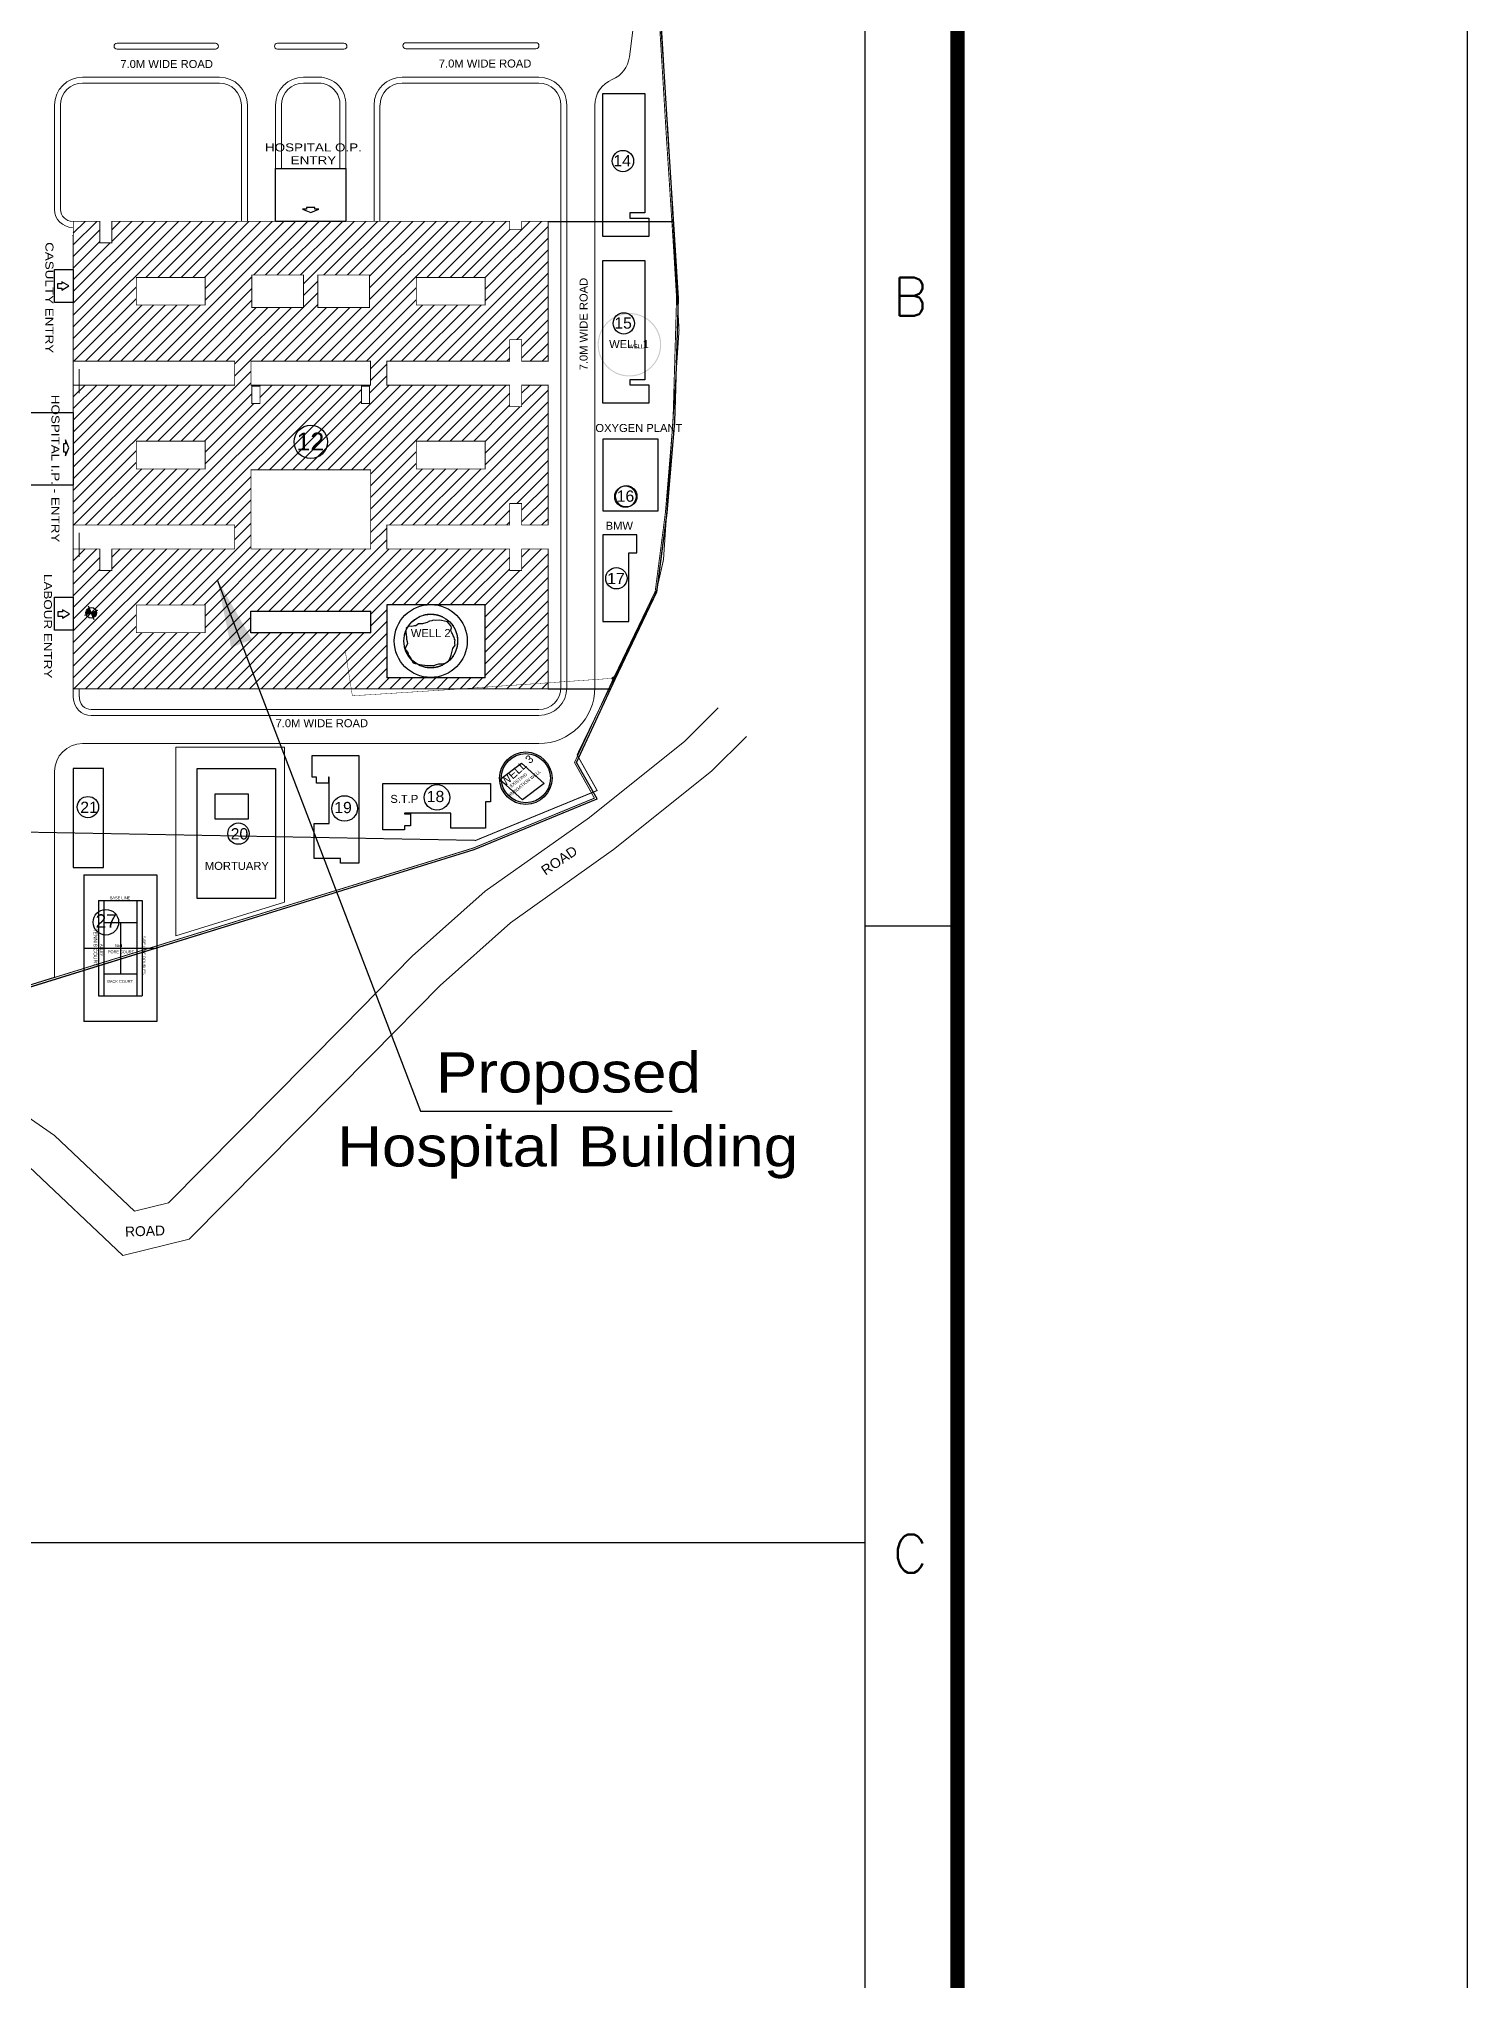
# Model space of a CAD drawing. Extents: x 6345096 to 6738923, y -6490958 to -6305885.
# Drawn here: x 6717932 to 6738923, y -6379744 to -6351212 of the extents above; entities that cross this region are included whole.
import ezdxf
from ezdxf.enums import TextEntityAlignment as Align

# ---------------------------------------------------------------- set-up
doc = ezdxf.new("R2010")
doc.units = 0
doc.header["$LTSCALE"] = 600
doc.header["$MEASUREMENT"] = 0
for name, pattern in [('1', [0]), ('DASHED', [0.75, 0.5, -0.25]), ('DASHED2', [0.375, 0.25, -0.125]), ('HIDDEN', [0.375, 0.25, -0.125])]:
    doc.linetypes.add(name, pattern=pattern)
doc.layers.get('0').update_dxf_attribs({"linetype": 'CONTINUOUS'})
for name, color, linetype in [('BORE POINT', 6, 'CONTINUOUS'), ('play field', 30, '1'), ('TITLE', 7, 'CONTINUOUS'), ('WATER PIPE LINE TEXT DIA', 6, 'CONTINUOUS')]:
    doc.layers.add(name, color=color, linetype=linetype)
doc.styles.add('AR', font='arial.ttf')
doc.styles.add('ARAL', font='arial.ttf')
doc.styles.add('ari', font='arial.ttf')
doc.styles.add('ARIAL', font='arial.ttf')
doc.styles.add('ROMANS', font='romans.shx')
doc.dimstyles.new('int. dim', dxfattribs={"dimtxt": 200, "dimasz": 80, "dimexe": 80, "dimexo": 0, "dimgap": 70, "dimtad": 0, "dimdec": 0, "dimzin": 12, "dimdsep": 46, "dimtxsty": 'ari', "dimblk": 'OBLIQUE', "dimcen": 2, "dimdle": 80, "dimclrd": 256, "dimclre": 256, "dimclrt": 6, "dimadec": 0, "dimazin": 0, "dimtfac": 1, "dimtdec": 0, "dimtix": 1, "dimtmove": 2, "dimatfit": 3, "dimfxl": 1, "dimtolj": 1, "dimtzin": 0, "dimlwd": -1, "dimlwe": -1, "dimarcsym": 0})

# ---------------------------------------------------------------- blocks, each defined once
blk = doc.blocks.new('A$C66962185')
at = {"layer": 'TITLE'}
blk.add_line((360.704, -141176.034), (360.704, -140930.66), dxfattribs=at)
at = {"layer": 'TITLE', "color": 7}
blk.add_line((363, -140990.856), (360.704, -140990.856), dxfattribs=at)
at = {"layer": 'TITLE', "color": 7, "const_width": 0.355}
blk.add_lwpolyline([(363, -140928.365), (363, -141178.329), (0, -141178.329), (0, -140928.365)], close=True, dxfattribs=at)
at = {"layer": 'TITLE', "color": 7, "style": 'ROMANS'}
for s, p in [('B', (361.828, -140975.208)), ('C', (361.828, -141006.454))]:
    blk.add_text(s, height=0.952, dxfattribs=at).set_placement(p, align=Align.MIDDLE)
blk = doc.blocks.new('A$C1FDD6949')
at = {"layer": 'WATER PIPE LINE TEXT DIA'}
h = blk.add_hatch(color=180, dxfattribs=at)
h.paths.add_polyline_path([(1328, 0), (0, 0), (0, -1328, 0.4142136)])
h.paths.add_polyline_path([(0, 1328, 0.4142136), (-1328, 0), (0, 0)])
at = {"layer": 'WATER PIPE LINE TEXT DIA', "color": 180}
for q in [(-1787, 0), (0, 1787), (1787, 0), (0, -1787)]:
    blk.add_line((0, 0), q, dxfattribs=at)
blk.add_circle((0, 0), 1328, dxfattribs=at)
blk = doc.blocks.new('A$C5AAC70FB')
at = {"layer": 'play field', "color": 8, "linetype": 'Continuous'}
for p, q in [((-9140, 18300), (-9140, -18300)), ((-9140, 18300), (9140, 18300)), ((9140, 18300), (9140, -18300)), ((-5480, 11900), (5480, 11900)), ((-5480, 11900), (-5480, -11900)), ((-4110, 11900), (-4110, -11900)), ((4110, 11900), (4110, -11900)), ((5480, 11900), (5480, -11900)), ((-4110, 6400), (4110, 6400)), ((0, 6400), (0, -6400)), ((-9140, 0), (9140, 0)), ((-4110, -6400), (4110, -6400)), ((-5480, -11900), (5480, -11900)), ((9140, -18300), (-9140, -18300))]:
    blk.add_line(p, q, dxfattribs=at)
at = {"layer": 'play field', "color": 8, "linetype": 'Continuous', "style": 'ari'}
for s, p in [('BASE LINE', (-2617, 12219)), ('NET', (-1324, 301)), ('FORE COURT', (-3061, -1270)), ('BACK COURT', (-3266, -8654))]:
    blk.add_text(s, height=700, dxfattribs=at).set_placement(p)
for s, height, p in [('TENNIS COURT', 900, (-6686, 4908)), ('ALLEY', 700, (-5064, 1055)), ('SIDE LINE DOUBLES', 700, (5579, 3068))]:
    blk.add_text(s, height=height, rotation=270, dxfattribs=at).set_placement(p)
blk = doc.blocks.new('_Oblique')
at = {"color": 0, "linetype": 'ByBlock', "lineweight": -2}
blk.add_line((-0.5, -0.5), (0.5, 0.5), dxfattribs=at)
blk = doc.blocks.new('A$C67844AE1')
at = {"layer": 'TITLE'}
h = blk.add_hatch(dxfattribs=at)
h.set_pattern_fill('ANSI31', color=10, scale=1000, style=0)
h.set_pattern_definition([(45, (-6764332.92, 6330707.18), (-88.3883476, 88.3883476), [])])
h.paths.add_polyline_path([(-10042, -9629), (-9001, -9629), (-9001, -10047), (-10042, -10047)])
h.paths.add_polyline_path([(-7515, -9592), (-7515, -10084), (-8295, -10084), (-8295, -9592)])
h.paths.add_polyline_path([(-6504, -10894), (-6504, -11257), (-8309, -11257), (-8309, -10894)])
h.paths.add_polyline_path([(-8295, -11271), (-8174, -11271), (-8174, -11534), (-8295, -11534)])
h.paths.add_polyline_path([(-7298, -10084), (-7298, -9592), (-6518, -9592), (-6518, -10084)])
h.paths.add_polyline_path([(-6639, -11271), (-6518, -11271), (-6518, -11534), (-6639, -11534)])
h.paths.add_polyline_path([(-5812, -10047), (-5812, -9629), (-4771, -9629), (-4771, -10047)])
h.paths.add_polyline_path([(-6257, -15675), (-6257, -14578), (-4771, -14578), (-4771, -15675)])
h.paths.add_polyline_path([(-6502, -14669), (-6502, -15001), (-8310, -15001), (-8310, -14669)])
h.paths.add_polyline_path([(-9001, -14578), (-9001, -14997), (-10042, -14997), (-10042, -14578)])
h.paths.add_polyline_path([(-9001, -12103), (-9001, -12522), (-10042, -12522), (-10042, -12103)])
h.paths.add_polyline_path([(-8310, -13731), (-8310, -12536), (-6502, -12536), (-6502, -13731)])
h.paths.add_polyline_path([(-3820, -11257), (-4220, -11257), (-4220, -11582), (-4402, -11582), (-4402, -11257), (-6257, -11257), (-6257, -10894), (-4402, -10894), (-4402, -10569), (-4220, -10569), (-4220, -10894), (-3820, -10894), (-3820, -8782), (-4220, -8782), (-4220, -8903), (-4402, -8903), (-4402, -8782), (-10411, -8782), (-10411, -9107), (-10592, -9107), (-10592, -8782), (-10993, -8782), (-10993, -10894), (-8556, -10894), (-8556, -11257), (-10993, -11257), (-10993, -13369), (-8556, -13369), (-8556, -13731), (-10411, -13731), (-10411, -14056), (-10592, -14056), (-10592, -13731), (-10993, -13731), (-10993, -15844), (-8310, -15844), (-7892, -15844), (-6920, -15844), (-6502, -15844), (-4402, -15844), (-4402, -15844), (-4220, -15844), (-3820, -15844), (-3820, -13731), (-4220, -13731), (-4220, -14056), (-4402, -14056), (-4402, -13731), (-6257, -13731), (-6257, -13369), (-4402, -13369), (-4402, -13044), (-4220, -13044), (-4220, -13369), (-3820, -13369)])
h.paths.add_polyline_path([(-5812, -12522), (-5812, -12103), (-4771, -12103), (-4771, -12522)])
h = blk.add_hatch(color=4, dxfattribs=at)
h.set_gradient(color1=(0, 255, 255), color2=(0, 255, 255), tint=1)
h.paths.add_polyline_path([(-3071, -10646, 1), (-2112, -10646, 1)])
h.paths.add_polyline_path([(-2129, -10646, -1), (-3055, -10646, -1)], flags=16)
at = {"layer": 'TITLE', "color": 8, "lineweight": 0}
for p, q in [((-1828, -181, 6), (-2592, -6299, 6)), ((-8846, -6089, 6), (-10332, -6089, 6)), ((-6904, -6089, 6), (-7909, -6089, 6)), ((-5967, -6083, 6), (-4004, -6083, 6)), ((-10332, -6180, 6), (-8846, -6180, 6)), ((-7909, -6180, 6), (-6904, -6180, 6)), ((-4004, -6173, 6), (-5967, -6174, 6)), ((-8786, -6603, 6), (-10854, -6603, 6)), ((-8786, -6694, 6), (-10854, -6694, 6)), ((-7516, -6603, 6), (-7282, -6603, 6)), ((-7516, -6694, 6), (-7282, -6694, 6)), ((-3959, -6603, 6), (-6027, -6603, 6)), ((-3959, -6694, 6), (-6027, -6694, 6)), ((-11277, -7026, 6), (-11277, -8601, 6)), ((-11186, -7026, 6), (-11186, -8601, 6)), ((-8453, -8782, 6), (-8453, -7026, 6)), ((-8362, -8782, 6), (-8362, -7026, 6)), ((-7939, -7984, 6), (-7939, -7026, 6)), ((-7849, -7984, 6), (-7849, -7026, 6)), ((-6964, -7984, 6), (-6964, -7026, 6)), ((-6874, -7984, 6), (-6874, -7026, 6)), ((-6450, -8782, 6), (-6450, -7026, 6)), ((-6360, -8782, 6), (-6360, -7026, 6)), ((-3627, -7026, 6), (-3627, -15825, 6)), ((-3536, -7026, 6), (-3536, -15825, 6)), ((-3113, -7029, 6), (-3113, -15825, 6)), ((-10993, -8993, 6), (-11005, -8993, 6)), ((-10902, -11015, 6), (-10902, -11378, 6)), ((-10993, -13490, 6), (-10993, -13852, 6)), ((-10902, -13490, 6), (-10902, -13852, 6)), ((-10993, -15964, 6), (-10993, -15848, 6)), ((-10993, -15964, 6), (-10993, -15977, 6)), ((-10902, -15964, 6), (-10902, -15848, 6)), ((-3959, -16158, 6), (-10721, -16158, 6)), ((-3959, -16249, 6), (-10721, -16249, 6)), ((-3704, -16135, 6), (-3704, -16135, 6)), ((-3959, -16672, 6), (-10854, -16672, 6)), ((-11277, -17095, 6), (-11277, -20203, 6))]:
    blk.add_line(p, q, dxfattribs=at)
at = {"layer": 'TITLE', "color": 8}
for p, q in [((-3820, -8782, 6), (-1923, -8782, 6)), ((-3820, -15844, 6), (-2876, -15844, 6))]:
    blk.add_line(p, q, dxfattribs=at)
at = {"layer": 'TITLE', "color": 10, "const_width": 13.9}
for points in [[(-14732, -21302), (-4938, -18274), (-3081, -17509), (-3390, -16957), (-2808, -15697), (-2176, -14380), (-2020, -13178), (-1906, -11809), (-1852, -9943), (-1900, -9140), (-2007, -7488), (-2120, -5621)], [(-14736, -21275), (-4947, -18249), (-3120, -17496), (-3421, -16958), (-2832, -15685), (-2202, -14373), (-2047, -13175), (-1933, -11807), (-1879, -9943), (-1927, -9142), (-2034, -7489), (-2147, -5623)]]:
    blk.add_lwpolyline(points, dxfattribs=at)
at = {"layer": 'TITLE', "color": 10}
blk.add_lwpolyline([(-14732, -21302), (-4938, -18274), (-3081, -17509), (-3390, -16957), (-2808, -15697), (-2176, -14380), (-2020, -13178), (-1906, -11809), (-1852, -9943), (-1900, -9140), (-2007, -7488), (-2120, -5621)], dxfattribs=at)
at = {"layer": 'TITLE', "color": 8, "linetype": 'DASHED2', "lineweight": 0, "ltscale": 6, "const_width": 15.1, "elevation": 6, "flags": 128}
blk.add_lwpolyline([(-2004, -7493), (-2222, -4307), (-2175, -3938), (-1643, 323), (-32, 25), (-85, 841), (-1707, 882), (-3265, 690), (-2836, 167), (-4833, -751), (-3799, -1390), (-5143, -3563), (-6085, -4451), (-6650, -5438), (-9382, -5113, 0.243248), (-10378, -5545), (-11867, -5545, 0.166319), (-12338, -5051), (-18845, -2062), (-19041, -2458), (-19481, -2223), (-21509, -5575), (-24942, -3314), (-24624, -9224), (-22946, -9140), (-23514, -12602), (-28454, -12602), (-28454, -16217), (-26958, -16299), (-26950, -16422), (-26111, -16503), (-26288, -19309), (-26449, -20494), (-25847, -25817), (-24849, -25610), (-23343, -24528), (-20742, -22960), (-17631, -22415), (-17310, -20933), (-17441, -20077), (-17018, -18600), (-13198, -17982), (-13198, -17982), (-13198, -17982), (-13198, -17982), (-4912, -18134), (-4912, -18134), (-4912, -18134), (-4912, -18134), (-4912, -18134), (-4912, -18134), (-4912, -18134), (-4912, -18134), (-4912, -18134), (-3079, -17381), (-3382, -16842), (-2832, -15708), (-2188, -14381), (-2077, -13895), (-1842, -10425)], format="xyb", close=True, dxfattribs=at)
at = {"layer": 'TITLE', "color": 8, "elevation": 6}
for points in [[(-2992, -6850), (-2360, -6850), (-2360, -8654), (-2585, -8654), (-2585, -8732), (-2300, -8732), (-2300, -9009), (-2992, -9009)], [(-6874, -8782), (-7939, -8782), (-7939, -7984), (-6874, -7984)], [(-7468, -8570), (-7468, -8597), (-7529, -8597), (-7406, -8647), (-7283, -8597), (-7345, -8597), (-7345, -8570)], [(-2992, -9372), (-2360, -9372), (-2360, -11175), (-2585, -11175), (-2585, -11254), (-2300, -11254), (-2300, -11530), (-2992, -11530)], [(-2993, -12074), (-2993, -13155), (-2157, -13155), (-2157, -12074)], [(-2993, -12074), (-2993, -13155), (-2157, -13155), (-2157, -12074)], [(-10538, -18543), (-10538, -17048), (-10993, -17048), (-10993, -18543)], [(-9123, -19015), (-9123, -17048), (-7940, -17048), (-7940, -19015)], [(-8351, -17815), (-8848, -17815), (-8848, -17432), (-8351, -17432), (-8351, -17815)]]:
    blk.add_lwpolyline(points, close=True, dxfattribs=at)
at = {"layer": 'TITLE', "color": 2, "const_width": 12.1, "elevation": 1}
for points in [[(-3820, -15844), (-4220, -15844), (-4220, -15844), (-4402, -15844), (-4402, -15844), (-6502, -15844), (-6502, -15844), (-6920, -15844), (-6920, -15844), (-7238, -15844), (-7238, -15844), (-7574, -15844), (-7574, -15844), (-7892, -15844), (-7892, -15844), (-8310, -15844), (-8310, -15844), (-10993, -15844), (-10993, -13731), (-10592, -13731), (-10592, -14056), (-10411, -14056), (-10411, -13731), (-8556, -13731), (-8556, -13369), (-10993, -13369), (-10993, -11257), (-8556, -11257), (-8556, -10894), (-10993, -10894), (-10993, -8782), (-10592, -8782), (-10592, -9107), (-10411, -9107), (-10411, -8782), (-4402, -8782), (-4402, -8903), (-4220, -8903), (-4220, -8782), (-3820, -8782), (-3820, -10894), (-4220, -10894), (-4220, -10569), (-4402, -10569), (-4402, -10894), (-6257, -10894), (-6257, -11257), (-4402, -11257), (-4402, -11582), (-4220, -11582), (-4220, -11257), (-3820, -11257), (-3820, -13369), (-4220, -13369), (-4220, -13044), (-4402, -13044), (-4402, -13369), (-6257, -13369), (-6257, -13731), (-4402, -13731), (-4402, -14056), (-4220, -14056), (-4220, -13731), (-3820, -13731), (-3820, -15844)], [(-8295, -10084), (-7515, -10084), (-7515, -9592), (-8295, -9592)], [(-6518, -10084), (-7298, -10084), (-7298, -9592), (-6518, -9592)]]:
    blk.add_lwpolyline(points, dxfattribs=at)
at = {"layer": 'TITLE', "color": 8, "lineweight": 0, "elevation": 6}
for points in [[(-10993, -8993), (-10993, -15964)], [(-12214, -20493), (-11277, -20203)]]:
    blk.add_lwpolyline(points, dxfattribs=at)
at = {"layer": 'TITLE', "color": 7, "elevation": 6}
for points in [[(-10993, -10009), (-11277, -10009), (-11277, -9508), (-10993, -9508)], [(-10993, -12768), (-11791, -12768), (-11791, -11672), (-10993, -11672)], [(-10993, -14958), (-11277, -14958), (-11277, -14458), (-10993, -14458)]]:
    blk.add_lwpolyline(points, close=True, dxfattribs=at)
at = {"layer": 'TITLE', "color": 2, "const_width": 12.1, "elevation": 1}
for points in [[(-10042, -10047), (-9001, -10047), (-9001, -9629), (-10042, -9629)], [(-7515, -10084), (-8295, -10084), (-8295, -9592), (-7515, -9592)], [(-6518, -10084), (-7298, -10084), (-7298, -9592), (-6518, -9592)], [(-4771, -10047), (-5812, -10047), (-5812, -9629), (-4771, -9629)], [(-8309, -11257), (-8309, -10894), (-6504, -10894), (-6504, -11257)], [(-8174, -11271), (-8295, -11271), (-8295, -11534), (-8174, -11534)], [(-6639, -11271), (-6639, -11534), (-6518, -11534), (-6518, -11271)], [(-10042, -12522), (-9001, -12522), (-9001, -12103), (-10042, -12103)], [(-4771, -12522), (-5812, -12522), (-5812, -12103), (-4771, -12103)], [(-8310, -13731), (-6502, -13731), (-6502, -12536), (-8310, -12536)], [(-10042, -14578), (-9001, -14578), (-9001, -14997), (-10042, -14997)], [(-8310, -14669), (-6502, -14669), (-6502, -15001), (-8310, -15001)], [(-6257, -14578), (-4771, -14578), (-4771, -15675), (-6257, -15675)]]:
    blk.add_lwpolyline(points, close=True, dxfattribs=at)
at = {"layer": 'TITLE', "color": 6, "elevation": 6}
for points in [[(-11234, -9789), (-11166, -9789), (-11166, -9820), (-11062, -9758), (-11166, -9697), (-11166, -9728), (-11234, -9728)], [(-11139, -12265), (-11112, -12265), (-11112, -12326), (-11062, -12203), (-11112, -12081), (-11112, -12142), (-11139, -12142)], [(-11225, -14745), (-11156, -14745), (-11156, -14775), (-11052, -14714), (-11156, -14652), (-11156, -14683), (-11225, -14683)]]:
    blk.add_lwpolyline(points, close=True, dxfattribs=at)
at = {"layer": 'TITLE', "color": 8, "elevation": 6}
for points in [[(-2481, -13518), (-2992, -13517), (-2992, -14827), (-2602, -14827), (-2602, -14315), (-2602, -14315), (-2602, -14015), (-2602, -14015), (-2602, -13790), (-2481, -13790), (-2481, -13518)], [(-7382, -16853), (-6680, -16853), (-6680, -18479), (-6957, -18479), (-6957, -18407), (-7353, -18407), (-7353, -17881), (-7128, -17881), (-7128, -17179), (-7139, -17179), (-7139, -17270), (-7320, -17270), (-7320, -17179), (-7382, -17179), (-7382, -16853)], [(-6318, -17977), (-6318, -17276), (-4692, -17276), (-4692, -17553), (-4764, -17553), (-4764, -17949), (-5289, -17949), (-5289, -17724), (-5991, -17724), (-5991, -17735), (-5901, -17735), (-5901, -17916), (-5991, -17916), (-5991, -17977), (-6318, -17977)], [(-6318, -17977), (-6318, -17276), (-4692, -17276), (-4692, -17553), (-4764, -17553), (-4764, -17949), (-5289, -17949), (-5289, -17724), (-5991, -17724), (-5991, -17735), (-5901, -17735), (-5901, -17916), (-5991, -17916), (-5991, -17977), (-6318, -17977)]]:
    blk.add_lwpolyline(points, dxfattribs=at)
at = {"layer": 'TITLE'}
for points, elevation in [([(-4771, -14605), (-4771, -14578), (-6257, -14578), (-6257, -15675), (-4771, -15675)], 6), ([(-6504, -14669), (-6502, -14669), (-6502, -15001), (-8310, -15001), (-8310, -14669)], 7), ([(-5827, -15464), (-5797, -15468), (-5761, -15475), (-5723, -15481), (-5682, -15486), (-5637, -15493), (-5593, -15491), (-5547, -15490), (-5506, -15479), (-5472, -15466), (-5424, -15468), (-5374, -15457), (-5327, -15426), (-5302, -15376), (-5286, -15337), (-5275, -15294), (-5257, -15236), (-5226, -15185), (-5228, -15165), (-5230, -15131), (-5226, -15108), (-5232, -15094), (-5238, -15065), (-5252, -15042), (-5263, -15016), (-5273, -14999), (-5284, -14976), (-5288, -14955), (-5280, -14925), (-5285, -14905), (-5292, -14891), (-5313, -14862), (-5338, -14833), (-5385, -14822), (-5432, -14811), (-5468, -14806), (-5521, -14810), (-5554, -14805), (-5578, -14817), (-5612, -14823), (-5645, -14840), (-5701, -14856), (-5719, -14863), (-5748, -14864), (-5777, -14864), (-5799, -14877), (-5817, -14893), (-5839, -14895), (-5879, -14905), (-5924, -14900), (-5962, -14935), (-5969, -14984), (-5963, -15030), (-5957, -15059), (-5958, -15092), (-5947, -15132), (-5944, -15166), (-5979, -15230), (-5970, -15262), (-5941, -15295), (-5935, -15320), (-5924, -15342), (-5904, -15370), (-5890, -15396), (-5874, -15427), (-5859, -15451), (-5827, -15464)], 6)]:
    blk.add_lwpolyline(points, close=True, dxfattribs=dict(at, elevation=elevation))
at = {"layer": 'TITLE', "color": 1, "elevation": 6}
blk.add_lwpolyline([(-5187, -15122, -1), (-5999, -15122, -1)], format="xyb", close=True, dxfattribs=at)
at = {"layer": 'TITLE', "color": 8, "linetype": 'HIDDEN', "const_width": 6.04}
blk.add_lwpolyline([(-6887, -15257), (-6777, -15950), (-5326, -15858), (-2832, -15685)], dxfattribs=at)
at = {"layer": 'TITLE', "color": 8, "lineweight": 0, "flags": 128}
for points in [[(-14713, -21296), (-13552, -21419), (-12729, -21675), (-12338, -21860), (-11276, -22591), (-10067, -23735), (-9555, -23609), (-6916, -20948), (-5873, -19885), (-4769, -18902), (-3197, -17787), (-1754, -16633), (-1252, -16134)], [(-17743, -23031), (-16290, -21793), (-15600, -21814), (-13675, -22017), (-12950, -22243), (-12642, -22388), (-11659, -23065), (-10243, -24405), (-9244, -24158), (-6483, -21375), (-5453, -20325), (-4389, -19379), (-2831, -18273), (-1349, -17088), (-824, -16566)]]:
    blk.add_lwpolyline(points, dxfattribs=at)
at = {"layer": 'TITLE', "color": 8, "lineweight": 0, "elevation": 6}
blk.add_lwpolyline([(-9444, -16727), (-7800, -16727), (-7800, -19068), (-9444, -19578)], close=True, dxfattribs=at)
at = {"layer": 'TITLE', "color": 8, "flags": 128}
blk.add_lwpolyline([(-3877, -17274), (-4206, -17520), (-4551, -17213), (-4221, -16968)], close=True, dxfattribs=at)
at = {"layer": 'TITLE', "color": 8}
for centre, radius in [((-2690, -7871, 6), 161), ((-2676, -10323, 6), 161), ((-2652, -12940, 6), 161), ((-2639, -12936, 6), 161), ((-2788, -14174, 6), 161), ((-5593, -15122, 0), 551), ((-2832, -15685), 19.7), ((-4157, -17195), 396), ((-4157, -17195), 372), ((-5499, -17485, 6), 193), ((-10772, -17632, 6), 161), ((-6895, -17652, 6), 193), ((-8498, -18032, 6), 161), ((-10501, -19371, 6), 193)]:
    blk.add_circle(centre, radius, dxfattribs=at)
at = {"layer": 'TITLE', "color": 0}
blk.add_circle((-7406, -12114, 6), 252, dxfattribs=at)
at = {"layer": 'TITLE', "linetype": 'DASHED'}
blk.add_circle((-5593, -15122), 406, dxfattribs=at)
at = {"layer": 'TITLE'}
blk.add_circle((-5593, -15122), 406, dxfattribs=at)
at = {"layer": 'TITLE', "color": 8, "lineweight": 0}
for centre, radius, start, end in [((-10332, -6135, 6), 45.3, 89.9999, 269.9999), ((-8846, -6135, 6), 45.3, 269.9999, 89.9999), ((-7909, -6135, 6), 45.3, 89.9999, 269.9999), ((-6904, -6135, 6), 45.3, 269.9999, 89.9999), ((-5967, -6128, 6), 45.3, 90.0001, 270.0001), ((-4004, -6128, 6), 45.3, 270.0001, 90.0001), ((-3012, -6246, 6), 423, 292.3912, 352.876), ((-10854, -7026, 6), 423, 90, 180), ((-10854, -7026, 6), 332, 90, 180), ((-8786, -7026, 6), 423, 0, 90), ((-8786, -7026, 6), 332, 0, 90), ((-7516, -7026, 6), 423, 90, 180), ((-7516, -7026, 6), 332, 90, 180), ((-7284, -7013, 6), 410, 358.2303, 89.6862), ((-7284, -7014, 6), 320, 357.7396, 89.5955), ((-6027, -7026, 6), 423, 90, 180), ((-6027, -7026, 6), 332, 90, 180), ((-3959, -7026, 6), 423, 0, 90), ((-3959, -7026, 6), 332, 0, 90), ((-2690, -7029, 6), 423, 112.3912, 180), ((-11005, -8601, 6), 272, 180, 270), ((-11005, -8601, 6), 181, 180, 270), ((-3959, -15825, 6), 423, 270, 0), ((-3959, -15825, 6), 332, 270, 0), ((-3959, -15825, 6), 846, 270, 0), ((-10721, -15977, 6), 272, 180, 270), ((-10721, -15977, 6), 181, 176.1774, 270), ((-10854, -17095, 6), 423, 90, 180)]:
    blk.add_arc(centre, radius, start, end, dxfattribs=at)
at = {"layer": 'TITLE', "color": 8, "linetype": 'Continuous', "style": 'AR'}
for s, p in [('7.0M WIDE ROAD', (-9583, -6404)), ('7.0M WIDE ROAD', (-4772, -6397)), ('WELL 1', (-2597, -10636)), ('7.0M WIDE ROAD', (-7239, -16364))]:
    blk.add_text(s, height=120.9, dxfattribs=at).set_placement(p, align=Align.MIDDLE_CENTER)
at = {"layer": 'TITLE', "color": 8, "style": 'ARIAL', "width": 1.2}
for s, p in [('HOSPITAL O.P.', (-7365, -7725, 6)), ('ENTRY', (-7365, -7918, 6))]:
    blk.add_text(s, height=120.9, dxfattribs=at).set_placement(p, align=Align.CENTER)
at = {"layer": 'TITLE', "color": 8, "style": 'ari'}
for s, height, p in [('14', 170.1, (-2834, -7951, 6)), ('15', 170.1, (-2819, -10403, 6)), ('16', 170.1, (-2783, -13018, 6)), ('17', 170.1, (-2927, -14263, 6)), ('21', 170.1, (-10888, -17720, 6)), ('19', 170.1, (-7050, -17723)), ('18', 170.1, (-5653, -17556, 0)), ('20', 170.1, (-8615, -18120, 6)), ('27', 204.2, (-10655, -19455, 6))]:
    blk.add_text(s, height=height, dxfattribs=at).set_placement(p)
at = {"layer": 'TITLE', "color": 0, "style": 'ARIAL', "width": 1.2}
for s, p in [('CASULTY ENTRY', (-11414, -9935, 6)), ('HOSPITAL I.P. - ENTRY', (-11323, -12517, 6)), ('LABOUR ENTRY', (-11437, -14898, 6))]:
    blk.add_text(s, height=120.9, rotation=270, dxfattribs=at).set_placement(p, align=Align.CENTER)
at = {"layer": 'TITLE', "color": 0, "linetype": 'Continuous', "style": 'AR'}
blk.add_text('7.0M WIDE ROAD', height=120.9, rotation=90, dxfattribs=at).set_placement((-3284, -10334), align=Align.MIDDLE_CENTER)
at = {"layer": 'TITLE', "color": 8, "linetype": 'Continuous', "style": 'ARIAL'}
blk.add_text('WELL', height=60.4, rotation=0.2697, dxfattribs=at).set_placement((-2604, -10702))
at = {"layer": 'TITLE', "color": 0, "style": 'ari'}
blk.add_text('12', height=270, dxfattribs=at).set_placement((-7622, -12243, 6))
at = {"layer": 'TITLE', "color": 8, "linetype": 'Continuous', "style": 'AR'}
for s, p in [('OXYGEN PLANT', (-2449, -11964, 6)), ('BMW', (-2744, -13441, 6)), ('S.T.P', (-5992, -17568, 6)), ('MORTUARY', (-8522, -18580, 6))]:
    blk.add_text(s, height=120.9, dxfattribs=at).set_placement(p, align=Align.CENTER)
at = {"layer": 'TITLE', "color": 1, "linetype": 'Continuous', "style": 'AR'}
blk.add_text('WELL 2', height=120.9, dxfattribs=at).set_placement((-5593, -15002, 6), align=Align.MIDDLE_CENTER)
blk.add_text('WELL 2', height=120.9, dxfattribs=at).set_placement((-5593, -15002, 6), align=Align.MIDDLE_CENTER)
at = {"layer": 'TITLE', "color": 8, "linetype": 'Continuous', "style": 'AR'}
blk.add_text('WELL 3', height=120.9, rotation=42.3893, dxfattribs=at).set_placement((-4291, -17079, 6), align=Align.MIDDLE_CENTER)
at = {"layer": 'TITLE', "color": 8, "linetype": 'Continuous', "style": 'ARAL'}
for s, height, p in [('IRRIGATION WELL', 48.36, (-3941, -17085)), ('EXISTING', 48.4, (-4143, -17125))]:
    blk.add_text(s, height=height, rotation=38.5598, dxfattribs=at).set_placement(p, align=Align.MIDDLE_RIGHT)
at = {"layer": 'TITLE', "color": 8, "style": 'ARIAL'}
for rotation, p in [(34.1989, (-3860, -18669, 6)), (1.9097, (-10209, -24121, 6))]:
    blk.add_text('ROAD', height=149.5, rotation=rotation, dxfattribs=at).set_placement(p)

msp = doc.modelspace()

# ---------------------------------------------------------------- linework, layer by layer
msp.add_lwpolyline([(6345095.701, -6305885.378), (6738922.997, -6305885.378), (6738922.997, -6490957.702), (6345095.701, -6490957.702)], close=True)
at = {"layer": 'TITLE'}
msp.add_line((6700641.325, -6373310.319, 2.785), (6730073.01, -6373310.319, 2.785), dxfattribs=at)

# ---------------------------------------------------------------- block references
at = {"layer": 'BORE POINT', "xscale": 0.0588020240310978, "yscale": 0.05880205146968365, "zscale": 0.05880204155076686, "rotation": 21.35304856832616}
msp.add_blockref('A$C1FDD6949', (6718702.462, -6359647.629, -0.462), dxfattribs=at)
at = {"layer": 'TITLE'}
for name, p, xscale, yscale, zscale in [('A$C66962185', (6516825.698, 76989441.817, 2.785), 591.1993025634438, 591.1992967342958, 591.1992984640067), ('A$C67844AE1', (6729132.411, -6345352.125, -0.462), 0.9727444080635905, 0.9727444080635905, 0.9727444080635905)]:
    msp.add_blockref(name, p, dxfattribs=dict(at, xscale=xscale, yscale=yscale, zscale=zscale))
at = {"layer": 'TITLE', "linetype": 'Continuous', "extrusion": (7.93593e-06, 1.32633e-18, 1), "xscale": 0.05880205147153529, "yscale": 0.05880205147153529, "zscale": 0.05880205147153529}
msp.add_blockref('A$C5AAC70FB', (6719130.294, -6364576.453, 58.75), dxfattribs=at)

# ---------------------------------------------------------------- texts
at = {"layer": 'TITLE', "style": 'ARIAL', "width": 1.1}
for s, height, p in [('Proposed', 591.808, (6725716.668, -6366697.655, 0.101)), ('Hospital Building', 591.80799, (6725705.171, -6367784.745, 0.101))]:
    msp.add_text(s, height=height, dxfattribs=at).set_placement(p, align=Align.CENTER)

# ---------------------------------------------------------------- leaders
at = {"layer": 'TITLE'}
msp.add_leader([(6720555.032, -6359164.41, 0.101), (6723539.932, -6366970.45, 0.101), (6727238.834, -6366970.45, 0.101)], dimstyle='int. dim', override={"dimtxt": 200, "dimasz": 1000, "dimgap": 70, "dimtad": 0, "dimclrd": 5}, dxfattribs=at)

doc.saveas('drawing.dxf')
